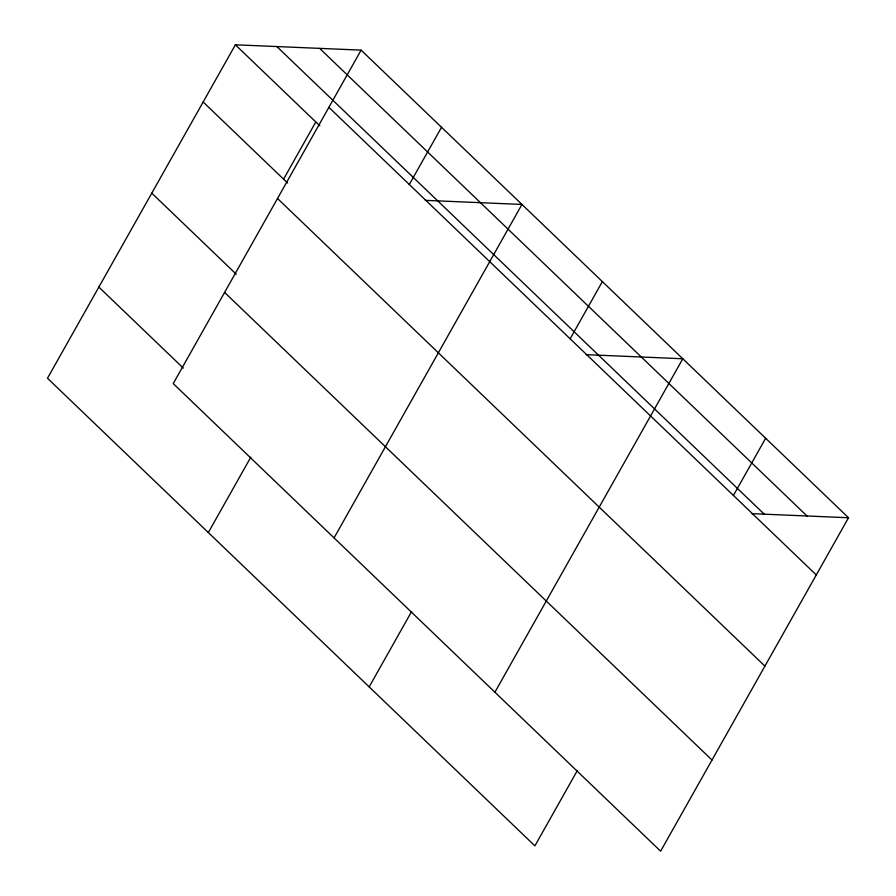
<?xml version="1.0" encoding="UTF-8"?>
<svg xmlns="http://www.w3.org/2000/svg" width="896" height="896" viewBox="0 0 896 896"><rect width="100%" height="100%" fill="white"/><g stroke="black" fill="none" stroke-linecap="round" stroke-linejoin="round"><path stroke-width="1.34" d="M361.11 50.131L173.219 383.589L660.621 851.2L848.512 517.754L361.11 50.131L235.379 44.8L47.488 378.246L534.89 845.869L577.36 770.504M283.573 179.155L315.795 121.957M208.331 532.56L250.79 457.195M409.304 184.486L441.526 127.288M334.062 537.902L521.954 204.445L425.264 200.346M369.174 686.874L411.634 611.509M570.147 338.8L602.37 281.602M494.906 692.216L682.797 358.758L586.107 354.659M733.421 495.454L765.654 438.256M751.822 513.643L848.512 517.754M319.614 48.373L807.027 515.995M276.864 46.558L764.277 514.181M328.877 107.33L816.29 574.952M235.379 44.8L319.816 125.81M203.146 101.998L287.594 183.008M277.514 198.498L764.915 666.109M151.782 193.155L236.219 274.176M224.582 292.421L711.995 760.032M98.851 287.09L183.299 368.099"/></g></svg>
